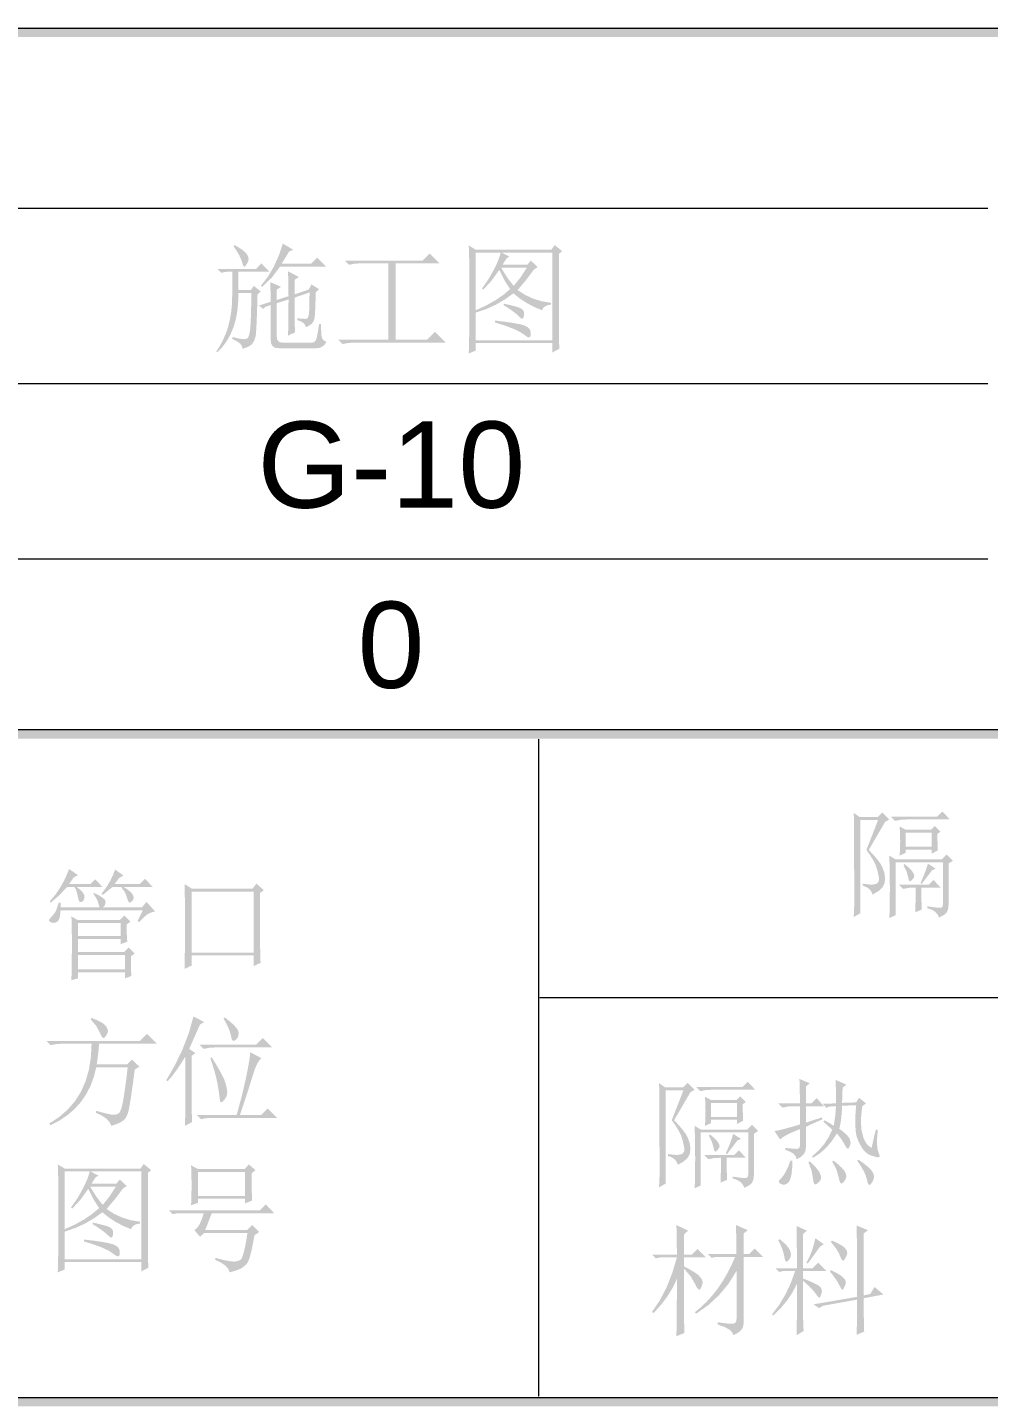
# Model space of a CAD drawing. Header units: millimetres. Extents: x 0 to 383, y 25 to 284.
# Drawn here: x 293.71 to 327.57, y 235.53 to 283.89 of the extents above; entities that cross this region are included whole.
import ezdxf

# ---------------------------------------------------------------- set-up
doc = ezdxf.new("R2010")
doc.units = ezdxf.units.MM

msp = doc.modelspace()

# ---------------------------------------------------------------- hatches: boundary and pattern name
h = msp.add_hatch(color=0)
h.dxf.hatch_style = 2
h.paths.add_polyline_path([(0, 283.548226), (383.109611, 283.548226), (383.109611, 283.886892), (0, 283.886892)])
h = msp.add_hatch(color=0)
h.dxf.hatch_style = 2
h.paths.add_polyline_path([(262.449028, 277.494559), (327.56475, 277.494559), (327.56475, 277.536892), (262.449028, 277.536892)])
h = msp.add_hatch(color=0)
h.paths.add_polyline_path([(302.707366, 276.268215), (303.071168, 276.053241), (302.92234, 275.987095), (302.837591, 275.842401), (302.765244, 275.722512), (302.705299, 275.627428), (302.657757, 275.557148), (303.699554, 275.557148), (303.914528, 275.772122), (304.22872, 275.457929), (302.608148, 275.457929), (302.31876, 275.073456), (301.979762, 274.746861), (301.930153, 274.779934), (302.170965, 275.089993), (302.380771, 275.441392), (302.559572, 275.834133)])
h.paths.add_polyline_path([(302.492392, 274.28384), (302.905804, 274.416132), (302.90167, 274.817141), (302.889267, 275.292564), (303.269606, 275.094127), (303.120778, 274.994908), (303.120778, 274.482278), (303.616872, 274.647642), (303.71609, 274.829543), (303.980674, 274.664179), (303.864918, 274.548424), (303.860537, 274.360332), (303.855703, 274.192976), (303.850481, 274.046419), (303.844937, 273.920727), (303.839134, 273.815964), (303.833137, 273.732194), (303.827012, 273.669483), (303.820821, 273.627894), (303.783614, 273.519718), (303.721602, 273.440481), (303.634097, 273.378469), (303.517653, 273.324726), (303.492848, 273.40224), (303.43497, 273.46942), (303.34402, 273.526264), (303.219997, 273.572773), (303.219997, 273.638918), (303.339886, 273.625483), (303.43497, 273.618248), (303.50525, 273.617214), (303.550726, 273.622382), (303.580698, 273.64512), (303.604469, 273.696796), (303.622039, 273.777411), (303.633408, 273.886965), (303.634442, 274.021324), (303.637542, 274.176353), (303.64271, 274.352053), (303.649944, 274.548424), (303.120778, 274.366523), (303.120778, 273.655455), (303.124912, 273.411542), (303.137314, 273.142825), (302.889267, 273.027069), (302.896502, 273.286485), (302.90167, 273.585175), (302.90477, 273.923139), (302.905804, 274.300377), (302.492392, 274.168085), (302.492392, 272.993997), (302.504795, 272.899945), (302.542002, 272.832766), (302.604013, 272.792458), (302.69083, 272.779023), (303.732627, 272.779023), (303.792658, 272.790478), (303.840803, 272.825187), (303.877579, 272.883667), (303.903503, 272.966436), (303.944156, 273.180721), (303.980674, 273.440481), (304.046819, 273.440481), (304.063356, 273.043606), (304.080926, 272.954722), (304.117099, 272.88651), (304.171876, 272.838967), (304.245257, 272.812095), (304.179111, 272.71081), (304.096429, 272.638463), (303.99721, 272.595054), (303.881455, 272.580585), (302.591611, 272.580585), (302.447951, 272.594021), (302.347698, 272.650865), (302.290854, 272.751117), (302.277418, 272.894778), (302.277418, 274.101939), (302.078981, 274.035793), (302.012835, 273.969648), (301.864007, 274.085403), (302.277418, 274.217694), (302.273284, 274.548424), (302.260882, 274.912226), (302.64122, 274.746861), (302.492392, 274.647642)])
h.paths.add_polyline_path([(300.392262, 272.431757), (300.359189, 272.46483), (300.490964, 272.668952), (300.605169, 272.884442), (300.701804, 273.111302), (300.780869, 273.34953), (300.842364, 273.599128), (300.886289, 273.860094), (300.912644, 274.132428), (300.921429, 274.416132), (300.921429, 275.276028), (300.722991, 275.276028), (300.54109, 275.242955), (300.408799, 275.375247), (301.764788, 275.375247), (301.946689, 275.573684), (302.244345, 275.276028), (301.136403, 275.276028), (301.136403, 274.631106), (301.582887, 274.631106), (301.682106, 274.779934), (301.930153, 274.581497), (301.814398, 274.482278), (301.806129, 274.177128), (301.797861, 273.906602), (301.789593, 273.670699), (301.781325, 273.46942), (301.773056, 273.302763), (301.764788, 273.17073), (301.75652, 273.07332), (301.748252, 273.010533), (301.699331, 272.849303), (301.621472, 272.729413), (301.566609, 272.681871), (301.492626, 272.638463), (301.399005, 272.599189), (301.285231, 272.564049), (301.268694, 272.653966), (301.202549, 272.741816), (301.086793, 272.827598), (300.921429, 272.911314), (300.937965, 272.97746), (301.153628, 272.924406), (301.30728, 272.90029), (301.410632, 272.907869), (301.472644, 272.944387), (301.493229, 272.979613), (301.513296, 273.036027), (301.53233, 273.114144), (301.549814, 273.214483), (301.557824, 273.283977), (301.565317, 273.380795), (301.572293, 273.504872), (301.578753, 273.656144), (301.584696, 273.834546), (301.590122, 274.040014), (301.595031, 274.272482), (301.599424, 274.531887), (301.136403, 274.531887), (301.13201, 274.198833), (301.102296, 273.885932), (301.047261, 273.593185), (300.966904, 273.320592), (300.861226, 273.068152), (300.730226, 272.835867), (300.573905, 272.623735)])
h.paths.add_polyline_path([(301.004111, 276.218606), (301.153973, 276.131876), (301.272829, 276.05393), (301.360678, 275.985287), (301.417523, 275.926462), (301.479534, 275.826554), (301.500205, 275.739049), (301.483668, 275.640519), (301.434059, 275.546123), (301.380316, 275.479288), (301.351377, 275.457929), (301.327606, 275.468264), (301.305901, 275.49927), (301.286264, 275.550946), (301.268694, 275.623293), (301.225286, 275.744216), (301.161207, 275.875474), (301.076458, 276.017068), (300.971038, 276.168997)])
h = msp.add_hatch(color=0)
h.paths.add_polyline_path([(312.430804, 275.904413), (312.430804, 273.159361), (312.434938, 272.845168), (312.44734, 272.564049), (312.199293, 272.431757), (312.199293, 272.762486), (309.503851, 272.762486), (309.503851, 272.497903), (309.255804, 272.398684), (309.27234, 273.076679), (309.27234, 275.573684), (309.268206, 275.87134), (309.255804, 276.202069), (309.503851, 276.053241), (312.16622, 276.053241), (312.281976, 276.218606), (312.546559, 276.003632)])
h.paths.add_polyline_path([(309.503851, 275.954023), (309.503851, 273.920038), (309.870753, 274.09057), (310.194248, 274.271438), (310.474334, 274.462641), (310.711012, 274.664179), (310.508441, 274.982506), (310.330674, 275.342174), (310.057822, 274.961835), (309.768434, 274.647642), (309.718825, 274.680715), (309.962737, 275.032804), (310.165309, 275.397295), (310.246958, 275.571875), (310.310003, 275.723201), (310.354445, 275.850756), (310.380283, 275.954023)])
h.paths.add_polyline_path([(309.503851, 272.861705), (312.199293, 272.861705), (312.199293, 275.954023), (310.413356, 275.954023), (310.694476, 275.805194), (310.595257, 275.755585), (310.508441, 275.623293), (310.446429, 275.524075), (311.322861, 275.524075), (311.438616, 275.672903), (311.686663, 275.441392), (311.554372, 275.35871), (311.269118, 274.978372), (310.975595, 274.631106), (311.241212, 274.460574), (311.525433, 274.329316), (311.828257, 274.237331), (312.149684, 274.184622), (312.149684, 274.118476), (312.037029, 274.099872), (311.947112, 274.060598), (311.879933, 274.000653), (311.835491, 273.920038), (311.555405, 274.03786), (311.293922, 274.176353), (311.051043, 274.335517), (310.826767, 274.515351), (310.527044, 274.299343), (310.20665, 274.114342), (309.865586, 273.960346), (309.503851, 273.837356)])
h.paths.add_polyline_path([(310.396819, 275.424856), (310.511541, 275.229519), (310.624196, 275.05692), (310.734783, 274.907058), (310.843304, 274.779934), (311.074814, 275.073456), (311.306325, 275.424856)])
h.paths.add_polyline_path([(310.496038, 274.151549), (310.680006, 274.111241), (310.835036, 274.073), (310.961126, 274.036827), (311.058278, 274.00272), (311.129591, 273.963533), (311.178167, 273.912459), (311.204005, 273.850017), (311.207106, 273.776722), (311.196771, 273.708423), (311.182301, 273.660278), (311.163698, 273.63177), (311.14096, 273.622382), (311.087217, 273.643053), (311.025205, 273.705064), (310.929087, 273.791881), (310.806097, 273.886965), (310.656235, 273.990318), (310.479502, 274.101939)])
h.paths.add_polyline_path([(310.181845, 273.556236), (310.529197, 273.514981), (310.81092, 273.474243), (311.02753, 273.434538), (311.179545, 273.396384), (311.285912, 273.352889), (311.364891, 273.296476), (311.415965, 273.226627), (311.438616, 273.142825), (311.440683, 273.063243), (311.430348, 273.006399), (311.40761, 272.972292), (311.37247, 272.960924), (311.306325, 272.985728), (311.207106, 273.060142), (311.05001, 273.161428), (310.826767, 273.266848), (310.537379, 273.376402), (310.181845, 273.49009)])
h = msp.add_hatch(color=0)
h.dxf.hatch_style = 2
h.paths.add_polyline_path([(304.890179, 275.672903), (307.635231, 275.672903), (307.883278, 275.92095), (308.230543, 275.573684), (306.676116, 275.573684), (306.676116, 272.878241), (307.784059, 272.878241), (308.065179, 273.159361), (308.445517, 272.779023), (305.204372, 272.779023), (304.997666, 272.76662), (304.807497, 272.729413), (304.658668, 272.878241), (306.428069, 272.878241), (306.428069, 275.573684), (305.435882, 275.573684), (305.229176, 275.561282), (305.039007, 275.524075)])
h = msp.add_hatch(color=0)
h.dxf.hatch_style = 2
h.paths.add_polyline_path([(262.449028, 271.313892), (327.56475, 271.313892), (327.56475, 271.356226), (262.449028, 271.356226)])
h = msp.add_hatch(color=0)
h.dxf.hatch_style = 2
h.paths.add_polyline_path([(262.449028, 265.133226), (327.56475, 265.133226), (327.56475, 265.175559), (262.449028, 265.175559)])
h = msp.add_hatch(color=0)
h.dxf.hatch_style = 2
h.paths.add_polyline_path([(0.338667, 258.825559), (383.109611, 258.825559), (383.109611, 259.164226), (0.338667, 259.164226)])
h = msp.add_hatch(color=0)
h.dxf.hatch_style = 2
h.paths.add_polyline_path([(311.693278, 235.626892), (311.735611, 235.626892), (311.735611, 258.825559), (311.693278, 258.825559)])
h = msp.add_hatch(color=0)
h.paths.add_polyline_path([(324.569887, 254.354101), (324.60296, 254.40371), (324.701145, 254.325162), (324.780727, 254.254882), (324.841705, 254.19287), (324.88408, 254.139127), (324.933689, 254.05231), (324.950226, 253.990299), (324.933689, 253.924153), (324.88408, 253.858007), (324.830336, 253.808398), (324.801398, 253.791861), (324.760056, 253.829068), (324.735252, 253.940689), (324.677374, 254.143261)])
h.paths.add_polyline_path([(325.429783, 254.420247), (325.710903, 254.238345), (325.578611, 254.188736), (325.388442, 253.936555), (325.214809, 253.709179), (325.1652, 253.725715), (325.240303, 253.895903), (325.303003, 254.04542), (325.364326, 254.210096)])
h.paths.add_polyline_path([(324.123403, 256.073892), (325.760512, 256.073892), (325.942413, 256.255793), (326.206997, 255.974674), (324.669106, 255.974674), (324.4624, 255.962271), (324.272231, 255.925064)])
h.paths.add_polyline_path([(324.983299, 252.700455), (324.995701, 253.109732), (324.999835, 253.576887), (324.950226, 253.576887), (324.74352, 253.564485), (324.553351, 253.527278), (324.404523, 253.676106), (325.462856, 253.676106), (325.62822, 253.84147), (325.876267, 253.576887), (325.198273, 253.576887), (325.199306, 253.348477), (325.202407, 253.142805), (325.207574, 252.959871), (325.214809, 252.799674)])
h.paths.add_polyline_path([(324.652569, 255.511653), (324.652569, 255.015559), (325.562075, 255.015559), (325.562075, 255.511653)])
h.paths.add_polyline_path([(324.437595, 254.701366), (324.454132, 255.219509), (324.437595, 255.726627), (324.652569, 255.610872), (325.545538, 255.610872), (325.67783, 255.743163), (325.876267, 255.544726), (325.760512, 255.462043), (325.777049, 254.883267), (325.562075, 254.767512), (325.562075, 254.91634), (324.652569, 254.91634), (324.652569, 254.800585)])
h.paths.add_polyline_path([(325.413247, 252.915429), (325.550792, 252.893639), (325.666117, 252.877533), (325.759737, 252.866595), (325.83217, 252.860307), (325.886861, 252.864528), (325.926566, 252.885801), (325.950768, 252.924644), (325.95895, 252.981575), (325.95895, 254.469856), (324.288767, 254.469856), (324.288767, 252.601236), (324.073793, 252.502017), (324.086196, 253.018782), (324.09033, 253.576887), (324.073793, 254.701366), (324.288767, 254.569075), (325.925877, 254.569075), (326.091241, 254.734439), (326.306215, 254.519465), (326.157387, 254.420247), (326.157387, 252.965038), (326.140851, 252.807253), (326.091241, 252.694943), (325.992023, 252.604681), (325.826658, 252.518554), (325.769814, 252.632242), (325.681964, 252.72526), (325.563108, 252.797607), (325.413247, 252.849283)])
h.paths.add_polyline_path([(322.833559, 252.898892), (322.833494, 253.270317), (322.833301, 253.619779), (322.832978, 253.947278), (322.832525, 254.252815), (322.831944, 254.536389), (322.831234, 254.798001), (322.830394, 255.037651), (322.829425, 255.255338), (322.828327, 255.451062), (322.827099, 255.624824), (322.825743, 255.776624), (322.824257, 255.906461), (322.822642, 256.014335), (322.820898, 256.100247), (322.819025, 256.164197), (322.817023, 256.206184), (323.031997, 256.057356), (323.660382, 256.057356), (323.825747, 256.22272), (324.073793, 255.974674), (323.924965, 255.891991), (323.346189, 254.899804), (323.518789, 254.719022), (323.656248, 254.557361), (323.758567, 254.415337), (323.825747, 254.293467), (323.900161, 254.081938), (323.924965, 253.89108), (323.900161, 253.721581), (323.825747, 253.576887), (323.689321, 253.44873), (323.478481, 253.32884), (323.438173, 253.435294), (323.36686, 253.523144), (323.26454, 253.59239), (323.131215, 253.643033), (323.131215, 253.709179), (323.428872, 253.676106), (323.557029, 253.688508), (323.643845, 253.725715), (323.693455, 253.783593), (323.709991, 253.858007), (323.705857, 253.904516), (323.693455, 253.977896), (323.672784, 254.078149), (323.643845, 254.205273), (323.59527, 254.354101), (323.515688, 254.519465), (323.4051, 254.701366), (323.263507, 254.899804), (323.676918, 255.958137), (323.048533, 255.958137), (323.048533, 252.667382), (322.817023, 252.53509)])
h = msp.add_hatch(color=0)
h.paths.add_polyline_path([(297.589002, 252.393538), (297.770903, 252.773877), (294.877023, 252.773877), (294.866687, 252.65304), (294.852218, 252.555458), (294.833614, 252.481647), (294.810877, 252.432123), (294.757822, 252.373557), (294.700634, 252.343929), (294.612439, 252.327392), (294.51322, 252.360465), (294.476013, 252.393538), (294.463611, 252.426611), (294.496684, 252.47622), (294.542159, 252.534098), (294.612439, 252.608512), (294.674451, 252.68706), (294.728194, 252.790413), (294.810877, 253.03846), (294.877023, 253.03846), (294.877023, 252.873095), (296.249549, 252.873095), (296.183403, 253.104606), (296.121391, 253.224495), (296.034575, 253.352653), (296.051111, 253.385726), (296.231979, 253.297876), (296.36117, 253.216227), (296.438684, 253.140779), (296.464523, 253.071533), (296.439718, 252.955778), (296.365304, 252.873095), (297.73783, 252.873095), (297.903194, 253.071533), (298.200851, 252.740804), (298.043754, 252.687749), (297.936267, 252.630561), (297.886658, 252.592234), (297.820512, 252.534787), (297.73783, 252.457703), (297.638611, 252.360465)])
h.paths.add_polyline_path([(297.357491, 251.153304), (297.357491, 250.778477), (297.361625, 250.606223), (297.374028, 250.458773), (297.142517, 250.37609), (297.142517, 250.591064), (295.488872, 250.591064), (295.488872, 250.37609), (295.257361, 250.309944), (295.264596, 250.6014), (295.269763, 250.913525), (295.272864, 251.246321), (295.273898, 251.599788), (295.272864, 251.932584), (295.269763, 252.203369), (295.264596, 252.412142), (295.257361, 252.558903), (295.488872, 252.426611), (296.960616, 252.426611), (297.125981, 252.591976), (297.340955, 252.377002), (297.208663, 252.277783), (297.208663, 251.947054), (297.2252, 251.665934), (296.993689, 251.583252), (296.993689, 251.765153), (295.488872, 251.765153), (295.488872, 251.302132), (297.109444, 251.302132), (297.274809, 251.467497), (297.489783, 251.252523)])
h.paths.add_polyline_path([(295.488872, 252.327392), (295.488872, 251.864372), (296.993689, 251.864372), (296.993689, 252.327392)])
h.paths.add_polyline_path([(295.488872, 251.202913), (295.488872, 250.690283), (297.142517, 250.690283), (297.142517, 251.202913)])
h.paths.add_polyline_path([(295.174679, 254.229085), (295.488872, 254.014111), (295.340043, 253.931429), (295.174679, 253.699918), (295.935356, 253.699918), (296.10072, 253.865283), (296.348767, 253.6007), (295.439262, 253.6007), (295.58809, 253.48081), (295.670773, 253.385726), (295.70798, 253.307178), (295.720382, 253.236898), (295.692821, 253.137679), (295.659059, 253.092893), (295.604627, 253.060509), (295.547438, 253.068088), (295.51092, 253.137679), (295.485426, 253.2493), (295.455799, 253.385726), (295.414457, 253.513883), (295.35658, 253.6007), (295.108533, 253.6007), (294.856352, 253.327848), (294.529757, 253.03846), (294.496684, 253.088069), (294.712347, 253.348519), (294.899071, 253.633773), (295.055479, 253.931429)])
h.paths.add_polyline_path([(296.795252, 254.212549), (297.092908, 253.997575), (296.94408, 253.914892), (296.778715, 253.699918), (297.671684, 253.699918), (297.853585, 253.881819), (298.118168, 253.6007), (297.092908, 253.6007), (297.274809, 253.476676), (297.390564, 253.369189), (297.444997, 253.274105), (297.445686, 253.187288), (297.408479, 253.112874), (297.346467, 253.054997), (297.311241, 253.044661), (297.279632, 253.063265), (297.251124, 253.110807), (297.2252, 253.187288), (297.17559, 253.331982), (297.125981, 253.435335), (297.010226, 253.6007), (296.712569, 253.6007), (296.365304, 253.31958), (296.315694, 253.352653), (296.502419, 253.604834), (296.635399, 253.83221), (296.729795, 254.034782)])
h = msp.add_hatch(color=0)
h.paths.add_polyline_path([(301.905017, 251.765153), (301.906051, 251.514005), (301.909151, 251.28973), (301.914319, 251.092326), (301.921554, 250.921793), (301.673507, 250.806038), (301.673507, 251.186377), (299.490694, 251.186377), (299.490694, 250.822575), (299.242648, 250.706819), (299.249882, 251.015845), (299.25505, 251.38068), (299.25815, 251.801326), (299.259184, 252.277783), (299.25815, 252.744938), (299.25505, 253.137679), (299.249882, 253.456006), (299.242648, 253.699918), (299.507231, 253.534554), (301.640434, 253.534554), (301.772726, 253.716455), (302.037309, 253.484944), (301.905017, 253.385726)])
h.paths.add_polyline_path([(299.490694, 253.435335), (299.490694, 251.285595), (301.673507, 251.285595), (301.673507, 253.435335)])
h = msp.add_hatch(color=0)
h.dxf.hatch_style = 2
h.paths.add_polyline_path([(311.735611, 249.681559), (343.824278, 249.681559), (343.824278, 249.723892), (311.735611, 249.723892)])
h = msp.add_hatch(color=0)
h.paths.add_polyline_path([(299.259184, 245.178351), (299.26306, 245.325112), (299.266419, 245.517348), (299.269261, 245.75506), (299.271586, 246.038247), (299.273395, 246.366909), (299.274687, 246.741046), (299.275462, 247.160659), (299.27572, 247.625747), (299.106222, 247.353928), (298.944991, 247.11725), (298.792029, 246.915712), (298.647335, 246.749314), (298.597726, 246.782387), (298.896071, 247.299151), (299.165477, 247.857257), (299.392165, 248.440167), (299.55684, 249.031345), (299.937179, 248.832908), (299.788351, 248.750226), (299.665361, 248.47324), (299.560974, 248.237595), (299.475192, 248.043292), (299.408012, 247.89033), (299.622986, 247.741502), (299.490694, 247.642283), (299.490953, 247.171769), (299.491728, 246.752415), (299.49302, 246.38422), (299.494829, 246.067185), (299.497154, 245.80131), (299.499996, 245.586595), (299.503355, 245.423039), (299.507231, 245.310642)])
h.paths.add_polyline_path([(300.615174, 248.9652), (300.664783, 248.998273), (300.874675, 248.828774), (301.02514, 248.68408), (301.116693, 248.564191), (301.149852, 248.469106), (301.136761, 248.328546), (301.078194, 248.237595), (301.012049, 248.187986), (300.978976, 248.17145), (300.941769, 248.182818), (300.91283, 248.216925), (300.892159, 248.273769), (300.879757, 248.353351), (300.844617, 248.484609), (300.788806, 248.630336), (300.712325, 248.790533)])
h.paths.add_polyline_path([(299.771814, 248.039158), (301.772726, 248.039158), (302.004236, 248.270668), (302.334965, 247.939939), (300.300981, 247.939939), (300.106678, 247.927537), (299.920642, 247.89033)])
h.paths.add_polyline_path([(300.152153, 247.559601), (300.201762, 247.592674), (300.386764, 247.288902), (300.528357, 247.039391), (300.626542, 246.844657), (300.681319, 246.705217), (300.730929, 246.510225), (300.747465, 246.368976), (300.72335, 246.220148), (300.653759, 246.104392), (300.578656, 246.029978), (300.532491, 246.005174), (300.495284, 246.034112), (300.482882, 246.120929), (300.471513, 246.230483), (300.453943, 246.360707), (300.430172, 246.511603), (300.4002, 246.683168), (300.359892, 246.874371), (300.305115, 247.084178), (300.235869, 247.312587)])
h.paths.add_polyline_path([(301.557752, 247.774575), (301.954627, 247.559601), (301.880213, 247.492421), (301.805799, 247.373566), (301.731385, 247.203033), (301.65697, 246.980825), (301.572221, 246.705906), (301.466801, 246.377244), (301.340711, 245.994838), (301.19395, 245.558689), (301.93809, 245.558689), (302.169601, 245.7902), (302.50033, 245.45947), (300.218299, 245.45947), (300.011593, 245.447068), (299.821424, 245.409861), (299.672595, 245.558689), (301.078194, 245.558689), (301.260095, 246.224971), (301.408924, 246.870582), (301.467835, 247.166085), (301.512276, 247.415596), (301.542249, 247.618598)])
h = msp.add_hatch(color=0)
h.paths.add_polyline_path([(294.380929, 248.17145), (297.671684, 248.17145), (297.919731, 248.419497), (298.266997, 248.072231), (296.233012, 248.072231), (296.204073, 247.733234), (296.15033, 247.344627), (297.2252, 247.344627), (297.390564, 247.509991), (297.655148, 247.261944), (297.489783, 247.162726), (297.449992, 246.860677), (297.413302, 246.591184), (297.379712, 246.354248), (297.349223, 246.149868), (297.321835, 245.978043), (297.297547, 245.838775), (297.276359, 245.732064), (297.258273, 245.657908), (297.220118, 245.551368), (297.172145, 245.462916), (297.11487, 245.392033), (297.048811, 245.338203), (296.882757, 245.252076), (296.66296, 245.178351), (296.604049, 245.306508), (296.493461, 245.426398), (296.331197, 245.538019), (296.117257, 245.641372), (296.133793, 245.707517), (296.337485, 245.649554), (296.502419, 245.60761), (296.629112, 245.581168), (296.718082, 245.569714), (296.842105, 245.578671), (296.933056, 245.624835), (296.970176, 245.675564), (297.006781, 245.76195), (297.042351, 245.884509), (297.076372, 246.043759), (297.111512, 246.252445), (297.150786, 246.522627), (297.194194, 246.853787), (297.241736, 247.245408), (296.133793, 247.245408), (296.046977, 246.898659), (295.927088, 246.577748), (295.774125, 246.282676), (295.58809, 246.013442), (295.368982, 245.770046), (295.116801, 245.552488), (294.831547, 245.360769), (294.51322, 245.194887), (294.480148, 245.261033), (294.828963, 245.489443), (295.131271, 245.752993), (295.387069, 246.051682), (295.596359, 246.385512), (295.759139, 246.754482), (295.875411, 247.158592), (295.945174, 247.597841), (295.968429, 248.072231), (294.926632, 248.072231), (294.719926, 248.059829), (294.529757, 248.022622)])
h.paths.add_polyline_path([(295.968429, 248.981736), (296.160751, 248.902154), (296.308115, 248.828774), (296.411037, 248.761595), (296.470035, 248.700616), (296.527223, 248.597263), (296.547205, 248.518715), (296.530668, 248.44499), (296.481059, 248.358863), (296.427316, 248.292028), (296.398377, 248.270668), (296.365304, 248.282037), (296.332231, 248.316144), (296.299158, 248.372988), (296.266085, 248.452569), (296.133793, 248.696482), (295.935356, 248.932127)])
h = msp.add_hatch(color=0)
h.paths.add_polyline_path([(317.711887, 244.829101), (317.74496, 244.87871), (317.843145, 244.800162), (317.922727, 244.729882), (317.983705, 244.66787), (318.02608, 244.614127), (318.075689, 244.52731), (318.092226, 244.465299), (318.075689, 244.399153), (318.02608, 244.333007), (317.972336, 244.283398), (317.943398, 244.266861), (317.902056, 244.304068), (317.877252, 244.415689), (317.819374, 244.618261)])
h.paths.add_polyline_path([(318.571783, 244.895247), (318.852903, 244.713345), (318.720611, 244.663736), (318.530442, 244.411555), (318.356809, 244.184179), (318.3072, 244.200715), (318.382303, 244.370903), (318.445003, 244.52042), (318.506326, 244.685096)])
h.paths.add_polyline_path([(317.265403, 246.548892), (318.902512, 246.548892), (319.084413, 246.730793), (319.348997, 246.449674), (317.811106, 246.449674), (317.6044, 246.437271), (317.414231, 246.400064)])
h.paths.add_polyline_path([(318.125299, 243.175455), (318.137701, 243.584732), (318.141835, 244.051887), (318.092226, 244.051887), (317.88552, 244.039485), (317.695351, 244.002278), (317.546523, 244.151106), (318.604856, 244.151106), (318.77022, 244.31647), (319.018267, 244.051887), (318.340273, 244.051887), (318.341306, 243.823477), (318.344407, 243.617805), (318.349574, 243.434871), (318.356809, 243.274674)])
h.paths.add_polyline_path([(317.794569, 245.986653), (317.794569, 245.490559), (318.704075, 245.490559), (318.704075, 245.986653)])
h.paths.add_polyline_path([(317.579595, 245.176366), (317.596132, 245.694509), (317.579595, 246.201627), (317.794569, 246.085872), (318.687538, 246.085872), (318.81983, 246.218163), (319.018267, 246.019726), (318.902512, 245.937043), (318.919049, 245.358267), (318.704075, 245.242512), (318.704075, 245.39134), (317.794569, 245.39134), (317.794569, 245.275585)])
h.paths.add_polyline_path([(318.555247, 243.390429), (318.692792, 243.368639), (318.808117, 243.352533), (318.901737, 243.341595), (318.97417, 243.335307), (319.028861, 243.339528), (319.068566, 243.360801), (319.092768, 243.399644), (319.10095, 243.456575), (319.10095, 244.944856), (317.430767, 244.944856), (317.430767, 243.076236), (317.215793, 242.977017), (317.228196, 243.493782), (317.23233, 244.051887), (317.215793, 245.176366), (317.430767, 245.044075), (319.067877, 245.044075), (319.233241, 245.209439), (319.448215, 244.994465), (319.299387, 244.895247), (319.299387, 243.440038), (319.282851, 243.282253), (319.233241, 243.169943), (319.134023, 243.079681), (318.968658, 242.993554), (318.911814, 243.107242), (318.823964, 243.20026), (318.705108, 243.272607), (318.555247, 243.324283)])
h.paths.add_polyline_path([(315.975559, 243.373892), (315.975494, 243.745317), (315.975301, 244.094779), (315.974978, 244.422278), (315.974525, 244.727815), (315.973944, 245.011389), (315.973234, 245.273001), (315.972394, 245.512651), (315.971425, 245.730338), (315.970327, 245.926062), (315.969099, 246.099824), (315.967743, 246.251624), (315.966257, 246.381461), (315.964642, 246.489335), (315.962898, 246.575247), (315.961025, 246.639197), (315.959023, 246.681184), (316.173997, 246.532356), (316.802382, 246.532356), (316.967747, 246.69772), (317.215793, 246.449674), (317.066965, 246.366991), (316.488189, 245.374804), (316.660789, 245.194022), (316.798248, 245.032361), (316.900567, 244.890337), (316.967747, 244.768467), (317.042161, 244.556938), (317.066965, 244.36608), (317.042161, 244.196581), (316.967747, 244.051887), (316.831321, 243.92373), (316.620481, 243.80384), (316.580173, 243.910294), (316.50886, 243.998144), (316.40654, 244.06739), (316.273215, 244.118033), (316.273215, 244.184179), (316.570872, 244.151106), (316.699029, 244.163508), (316.785845, 244.200715), (316.835455, 244.258593), (316.851991, 244.333007), (316.847857, 244.379516), (316.835455, 244.452896), (316.814784, 244.553149), (316.785845, 244.680273), (316.73727, 244.829101), (316.657688, 244.994465), (316.5471, 245.176366), (316.405507, 245.374804), (316.818918, 246.433137), (316.190533, 246.433137), (316.190533, 243.142382), (315.959023, 243.01009)])
h = msp.add_hatch(color=0)
h.paths.add_polyline_path([(321.730247, 245.95358), (322.193267, 245.970116), (322.192234, 246.238834), (322.189133, 246.46621), (322.183966, 246.652245), (322.176731, 246.796939), (322.557069, 246.631575), (322.424778, 246.515819), (322.417543, 246.315315), (322.412375, 246.160286), (322.409275, 246.050732), (322.408241, 245.986653), (322.904335, 246.003189), (323.003554, 246.168554), (323.251601, 245.970116), (323.119309, 245.870898), (323.082102, 245.556705), (323.0697, 245.308658), (323.091059, 245.031672), (323.157894, 244.762955), (323.210518, 244.640998), (323.277094, 244.539713), (323.357107, 244.459097), (323.450038, 244.399153), (323.490346, 244.59449), (323.528586, 244.767089), (323.56476, 244.916951), (323.598866, 245.044075), (323.665012, 245.044075), (323.640896, 244.755376), (323.637451, 244.52042), (323.661567, 244.329562), (323.714622, 244.167642), (323.730124, 244.124234), (323.727024, 244.093228), (323.70532, 244.074625), (323.665012, 244.068424), (323.637193, 244.072558), (323.587153, 244.08496), (323.515409, 244.105631), (323.422477, 244.134569), (323.322225, 244.181078), (323.228174, 244.254459), (323.140324, 244.354711), (323.058675, 244.481835), (322.989343, 244.618347), (322.938097, 244.747107), (322.904421, 244.868633), (322.887799, 244.983441), (322.875396, 245.181189), (322.871262, 245.325194), (322.87953, 245.60218), (322.904335, 245.90397), (322.408241, 245.887434), (322.395839, 245.644555), (322.375168, 245.428547), (322.34623, 245.239412), (322.309023, 245.077148), (322.455784, 244.961478), (322.565338, 244.862863), (322.637685, 244.781817), (322.672825, 244.718858), (322.697629, 244.631352), (322.705898, 244.581054), (322.697629, 244.523176), (322.672825, 244.448762), (322.639752, 244.38675), (322.606679, 244.36608), (322.565338, 244.399153), (322.50746, 244.498372), (322.387571, 244.700943), (322.22634, 244.911783), (322.043406, 244.634797), (321.841868, 244.399153), (321.621726, 244.204849), (321.382981, 244.051887), (321.349908, 244.101497), (321.580385, 244.309236), (321.775722, 244.535579), (321.935919, 244.780525), (322.060976, 245.044075), (321.746783, 245.325194), (321.779856, 245.374804), (321.978293, 245.267317), (322.110585, 245.176366), (322.164329, 245.515364), (322.193267, 245.870898), (321.928684, 245.854361), (321.862538, 245.804752)])
h.paths.add_polyline_path([(322.937408, 243.952668), (322.987017, 243.985741), (323.16487, 243.855517), (323.301899, 243.745963), (323.39862, 243.657079), (323.45555, 243.588866), (323.512739, 243.481379), (323.53272, 243.390429), (323.516184, 243.282253), (323.466575, 243.186479), (323.408697, 243.116888), (323.367356, 243.092773), (323.343585, 243.104141), (323.321881, 243.138248), (323.302244, 243.195092), (323.284674, 243.274674), (323.244366, 243.416267), (323.173053, 243.576464), (323.070733, 243.755264)])
h.paths.add_polyline_path([(320.91996, 245.970116), (320.918927, 246.265706), (320.915826, 246.507551), (320.910658, 246.695653), (320.903424, 246.830012), (321.267226, 246.681184), (321.134934, 246.565429), (321.134934, 245.970116), (321.333372, 245.970116), (321.515273, 246.152017), (321.763319, 245.870898), (321.134934, 245.870898), (321.134934, 245.292122), (321.244488, 245.328295), (321.374713, 245.37067), (321.525608, 245.419246), (321.697174, 245.474023), (321.71371, 245.407877), (321.53491, 245.329329), (321.378847, 245.259049), (321.245522, 245.197037), (321.134934, 245.143293), (321.134934, 244.448762), (321.120465, 244.303035), (321.06052, 244.180045), (320.9551, 244.079792), (320.804205, 244.002278), (320.773199, 244.103564), (320.696718, 244.192447), (320.574762, 244.268928), (320.40733, 244.333007), (320.40733, 244.399153), (320.543842, 244.384683), (320.656066, 244.374348), (320.744519, 244.368147), (320.809717, 244.36608), (320.857173, 244.373315), (320.89171, 244.395019), (320.912811, 244.431192), (320.91996, 244.481835), (320.91996, 245.060611), (320.65331, 244.951057), (320.448671, 244.853905), (320.306044, 244.769156), (320.225429, 244.696809), (320.026991, 244.994465), (320.175819, 245.021337), (320.374257, 245.068879), (320.622304, 245.137092), (320.91996, 245.225976), (320.91996, 245.870898), (320.704986, 245.870898), (320.49828, 245.858495), (320.308111, 245.821288), (320.159283, 245.970116)])
h.paths.add_polyline_path([(320.589231, 243.952668), (320.655377, 243.952668), (320.649176, 243.703588), (320.630572, 243.50205), (320.599566, 243.348054), (320.556158, 243.241601), (320.503534, 243.171321), (320.445226, 243.125845), (320.38175, 243.105175), (320.313623, 243.109309), (320.209581, 243.15065), (320.175819, 243.208528), (320.19649, 243.262271), (320.258502, 243.324283), (320.341184, 243.425569), (320.423866, 243.564062), (320.506549, 243.739762)])
h.paths.add_polyline_path([(321.283762, 243.919595), (321.424322, 243.779036), (321.531809, 243.655012), (321.606223, 243.547525), (321.647564, 243.456575), (321.663067, 243.378974), (321.659967, 243.311192), (321.638262, 243.252711), (321.597955, 243.203016), (321.515273, 243.133425), (321.465663, 243.109309), (321.435691, 243.121711), (321.41192, 243.158918), (321.39435, 243.22093), (321.382981, 243.307747), (321.333372, 243.597135), (321.217616, 243.903059)])
h.paths.add_polyline_path([(322.110585, 243.952668), (322.265614, 243.82253), (322.383437, 243.713579), (322.464052, 243.626332), (322.50746, 243.561306), (322.544667, 243.469666), (322.557069, 243.406965), (322.537088, 243.311881), (322.479899, 243.225064), (322.421333, 243.163053), (322.391705, 243.142382), (322.360699, 243.154784), (322.333827, 243.191991), (322.31109, 243.254003), (322.292486, 243.340819), (322.209804, 243.634342), (322.060976, 243.919595)])
h = msp.add_hatch(color=0)
h.paths.add_polyline_path([(297.952804, 243.519413), (297.952804, 240.774361), (297.956938, 240.460168), (297.96934, 240.179049), (297.721293, 240.046757), (297.721293, 240.377486), (295.025851, 240.377486), (295.025851, 240.112903), (294.777804, 240.013684), (294.79434, 240.691679), (294.79434, 243.188684), (294.790206, 243.48634), (294.777804, 243.817069), (295.025851, 243.668241), (297.68822, 243.668241), (297.803976, 243.833606), (298.068559, 243.618632)])
h.paths.add_polyline_path([(295.025851, 243.569023), (295.025851, 241.535038), (295.392753, 241.70557), (295.716248, 241.886438), (295.996334, 242.077641), (296.233012, 242.279179), (296.030441, 242.597506), (295.852674, 242.957174), (295.579822, 242.576835), (295.290434, 242.262642), (295.240825, 242.295715), (295.484737, 242.647804), (295.687309, 243.012295), (295.768958, 243.186875), (295.832003, 243.338201), (295.876445, 243.465756), (295.902283, 243.569023)])
h.paths.add_polyline_path([(295.025851, 240.476705), (297.721293, 240.476705), (297.721293, 243.569023), (295.935356, 243.569023), (296.216476, 243.420194), (296.117257, 243.370585), (296.030441, 243.238293), (295.968429, 243.139075), (296.844861, 243.139075), (296.960616, 243.287903), (297.208663, 243.056392), (297.076372, 242.97371), (296.791118, 242.593372), (296.497595, 242.246106), (296.763212, 242.075574), (297.047433, 241.944316), (297.350257, 241.852331), (297.671684, 241.799622), (297.671684, 241.733476), (297.559029, 241.714872), (297.469112, 241.675598), (297.401933, 241.615653), (297.357491, 241.535038), (297.077405, 241.65286), (296.815922, 241.791353), (296.573043, 241.950517), (296.348767, 242.130351), (296.049044, 241.914343), (295.72865, 241.729342), (295.387586, 241.575346), (295.025851, 241.452356)])
h.paths.add_polyline_path([(295.918819, 243.039856), (296.033541, 242.844519), (296.146196, 242.67192), (296.256783, 242.522058), (296.365304, 242.394934), (296.596814, 242.688456), (296.828325, 243.039856)])
h.paths.add_polyline_path([(296.018038, 241.766549), (296.202006, 241.726241), (296.357036, 241.688), (296.483126, 241.651827), (296.580278, 241.61772), (296.651591, 241.578533), (296.700167, 241.527459), (296.726005, 241.465017), (296.729106, 241.391722), (296.718771, 241.323423), (296.704301, 241.275278), (296.685698, 241.24677), (296.66296, 241.237382), (296.609217, 241.258053), (296.547205, 241.320064), (296.451087, 241.406881), (296.328097, 241.501965), (296.178235, 241.605318), (296.001502, 241.716939)])
h.paths.add_polyline_path([(295.703845, 241.171236), (296.051197, 241.129981), (296.33292, 241.089243), (296.54953, 241.049538), (296.701545, 241.011384), (296.807912, 240.967889), (296.886891, 240.911476), (296.937965, 240.841627), (296.960616, 240.757825), (296.962683, 240.678243), (296.952348, 240.621399), (296.92961, 240.587292), (296.89447, 240.575924), (296.828325, 240.600728), (296.729106, 240.675142), (296.57201, 240.776428), (296.348767, 240.881848), (296.059379, 240.991402), (295.703845, 241.10509)])
h = msp.add_hatch(color=0)
h.paths.add_polyline_path([(301.607361, 243.502877), (301.608395, 243.163879), (301.611495, 242.891028), (301.616663, 242.684322), (301.623898, 242.543762), (301.375851, 242.444543), (301.375851, 242.609908), (299.722205, 242.609908), (299.722205, 242.46108), (299.474158, 242.378398), (299.48656, 242.718084), (299.490694, 243.078441), (299.48656, 243.441554), (299.474158, 243.783997), (299.722205, 243.651705), (301.359314, 243.651705), (301.508142, 243.817069), (301.739653, 243.618632)])
h.paths.add_polyline_path([(299.722205, 243.552486), (299.722205, 242.709127), (301.375851, 242.709127), (301.375851, 243.552486)])
h.paths.add_polyline_path([(301.70658, 241.320064), (301.66989, 241.116459), (301.634233, 240.935592), (301.59961, 240.777462), (301.56602, 240.642069), (301.533464, 240.529415), (301.501941, 240.439498), (301.471452, 240.372318), (301.441997, 240.327877), (301.326241, 240.215567), (301.210486, 240.140464), (301.057524, 240.079141), (300.830148, 240.013684), (300.785706, 240.134607), (300.685454, 240.249329), (300.529391, 240.357849), (300.317517, 240.460168), (300.334054, 240.526314), (300.542827, 240.468437), (300.722661, 240.427095), (300.873556, 240.402291), (300.995512, 240.394023), (301.087152, 240.406425), (301.199462, 240.443632), (301.230715, 240.46947), (301.262421, 240.52218), (301.294514, 240.601762), (301.32693, 240.708215), (301.359605, 240.84154), (301.392473, 241.001737), (301.425471, 241.188806), (301.458533, 241.402747), (299.937179, 241.402747), (299.788351, 241.270455), (299.589913, 241.501965), (299.693955, 241.588782), (299.777326, 241.716939), (299.851051, 241.886438), (299.920642, 242.097278), (298.978064, 242.097278), (298.829236, 242.064205), (298.696944, 242.196497), (301.888481, 242.196497), (302.103455, 242.41147), (302.401111, 242.097278), (300.201762, 242.097278), (299.970252, 241.501965), (301.441997, 241.501965), (301.623898, 241.683866), (301.871944, 241.435819)])
h = msp.add_hatch(color=0)
h.paths.add_polyline_path([(318.02608, 238.258835), (318.200832, 238.230844), (318.345096, 238.212671), (318.459387, 238.2038), (318.544222, 238.203714), (318.606148, 238.216202), (318.65102, 238.245744), (318.678323, 238.292855), (318.687538, 238.358054), (318.687538, 240.061309), (318.406418, 239.613791), (318.075689, 239.213816), (317.695351, 238.861382), (317.265403, 238.556491), (317.215793, 238.606101), (317.433351, 238.784901), (317.63954, 238.982305), (317.83436, 239.198313), (318.017812, 239.432924), (318.189894, 239.686138), (318.350608, 239.957956), (318.499953, 240.248378), (318.637929, 240.557403), (317.959934, 240.557403), (317.811106, 240.52433), (317.678814, 240.656622), (318.687538, 240.656622), (318.671002, 241.681882), (319.084413, 241.499981), (318.935585, 241.384226), (318.935585, 240.656622), (319.134023, 240.656622), (319.33246, 240.855059), (319.630116, 240.557403), (318.935585, 240.557403), (318.935585, 238.192689), (318.912847, 238.074867), (318.844635, 237.969447), (318.730946, 237.876429), (318.571783, 237.795814), (318.537677, 237.900201), (318.435357, 237.998386), (318.264825, 238.09037), (318.02608, 238.176153)])
h.paths.add_polyline_path([(316.835455, 240.143991), (316.835713, 239.685363), (316.836488, 239.276861), (316.83778, 238.918485), (316.839589, 238.610235), (316.841914, 238.352111), (316.844757, 238.144113), (316.848116, 237.986242), (316.851991, 237.878497), (316.570872, 237.762741), (316.578106, 238.180287), (316.583274, 238.65571), (316.586374, 239.189011), (316.587408, 239.780189), (316.442714, 239.475298), (316.256679, 239.172474), (316.029303, 238.871718), (315.760585, 238.573028), (315.710976, 238.622637), (315.982794, 239.021579), (316.219472, 239.474265), (316.42101, 239.980694), (316.587408, 240.540866), (315.992095, 240.540866), (315.843267, 240.507793), (315.710976, 240.640085), (316.587408, 240.640085), (316.583274, 241.173386), (316.570872, 241.681882), (316.984283, 241.483444), (316.835455, 241.351153), (316.835455, 240.640085), (317.116575, 240.640085), (317.315012, 240.838523), (317.612668, 240.540866), (316.835455, 240.540866), (316.835455, 240.226674), (317.023643, 240.125388), (317.175141, 240.036504), (317.290466, 239.960023), (317.370134, 239.895944), (317.464529, 239.780189), (317.496913, 239.664434), (317.4852, 239.598977), (317.452816, 239.504582), (317.41492, 239.425344), (317.381158, 239.399851), (317.347052, 239.412253), (317.310878, 239.44946), (317.272637, 239.511472), (317.23233, 239.598288), (317.066965, 239.883542)])
h = msp.add_hatch(color=0)
h.paths.add_polyline_path([(321.035715, 238.358054), (321.039849, 238.172019), (321.052252, 237.944642), (320.804205, 237.795814), (320.81144, 238.200957), (320.816607, 238.639174), (320.819708, 239.110463), (320.820741, 239.614825), (320.65641, 239.302699), (320.461073, 239.011244), (320.234731, 238.740459), (319.977382, 238.490345), (319.944309, 238.539955), (320.193389, 238.870684), (320.411464, 239.234486), (320.598533, 239.631361), (320.754595, 240.061309), (320.341184, 240.061309), (320.192356, 240.028236), (320.060064, 240.160528), (320.820741, 240.160528), (320.804205, 241.648809), (321.168007, 241.483444), (321.035715, 241.367689), (321.035715, 240.160528), (321.366444, 240.160528), (321.564882, 240.358965), (321.862538, 240.061309), (321.035715, 240.061309), (321.035715, 239.796726), (321.244488, 239.712062), (321.407786, 239.640318), (321.525608, 239.58201), (321.597955, 239.537655), (321.672369, 239.454283), (321.697174, 239.350241), (321.688905, 239.300632), (321.664101, 239.21795), (321.635162, 239.143536), (321.614491, 239.118731), (321.560748, 239.14767), (321.498736, 239.234486), (321.420188, 239.338873), (321.316835, 239.453594), (321.188678, 239.578651), (321.035715, 239.714043)])
h.paths.add_polyline_path([(320.208892, 241.185788), (320.348505, 241.062884), (320.453494, 240.959101), (320.524377, 240.874954), (320.56167, 240.810962), (320.594054, 240.715188), (320.605767, 240.640085), (320.589231, 240.545689), (320.539622, 240.463696), (320.485878, 240.409264), (320.456939, 240.392038), (320.426967, 240.402373), (320.403196, 240.433379), (320.385626, 240.485056), (320.374257, 240.557403), (320.348419, 240.681426), (320.303977, 240.821986), (320.240932, 240.979082), (320.159283, 241.152715)])
h.paths.add_polyline_path([(322.044439, 241.136179), (322.202569, 241.064865), (322.329693, 240.999753), (322.425811, 240.940842), (322.490924, 240.888132), (322.565338, 240.793047), (322.590142, 240.706231), (322.574295, 240.628372), (322.529509, 240.529842), (322.47921, 240.450605), (322.441314, 240.425111), (322.391705, 240.462318), (322.342095, 240.573939), (322.290419, 240.692795), (322.218072, 240.817852), (322.125054, 240.94911), (322.011366, 241.086569)])
h.paths.add_polyline_path([(322.011366, 240.094382), (322.141677, 240.030303), (322.251834, 239.970359), (322.342354, 239.914548), (322.413753, 239.862872), (322.508149, 239.763653), (322.540533, 239.664434), (322.528131, 239.598977), (322.490924, 239.504582), (322.449582, 239.425344), (322.424778, 239.399851), (322.375168, 239.432924), (322.325559, 239.532142), (322.266648, 239.644797), (322.189133, 239.767787), (322.093015, 239.901112), (321.978293, 240.044773)])
h.paths.add_polyline_path([(322.937408, 239.151804), (322.936374, 239.854603), (322.933274, 240.507793), (322.928106, 241.111374), (322.920872, 241.665345), (323.317747, 241.499981), (323.168918, 241.384226), (323.168918, 239.201413), (323.400429, 239.251023), (323.549257, 239.499069), (323.86345, 239.234486), (323.168918, 239.102194), (323.169952, 238.737359), (323.173053, 238.420066), (323.17822, 238.150315), (323.185455, 237.928106), (322.920872, 237.812351), (322.933274, 238.44487), (322.937408, 239.052585), (321.730247, 238.837611), (321.597955, 238.754929), (321.399517, 238.88722)])
h.paths.add_polyline_path([(321.763319, 241.003887), (321.631028, 240.921205), (321.20108, 240.325892), (321.15147, 240.358965), (321.251723, 240.549135), (321.337506, 240.75584), (321.408819, 240.979082), (321.465663, 241.218861)])
h = msp.add_hatch(color=0)
h.dxf.hatch_style = 2
h.paths.add_polyline_path([(0.338667, 235.288226), (383.109611, 235.288226), (383.109611, 235.626896), (0.338667, 235.626896)])

# ---------------------------------------------------------------- linework, layer by layer
at = {"color": 0, "lineweight": 0}
for points in [[(0.021167, 283.865726), (383.088444, 283.865726)], [(262.470194, 277.515726), (327.547111, 277.515726)], [(262.470194, 271.335059), (327.547111, 271.335059)], [(262.470194, 265.154392), (327.547111, 265.154392)], [(0.359833, 259.143059), (383.088444, 259.143059)], [(311.714444, 258.804392), (311.714444, 235.648059)], [(311.756778, 249.702726), (343.803111, 249.702726)], [(0.359833, 235.605726), (383.088444, 235.605726)]]:
    msp.add_lwpolyline(points, dxfattribs=at)

# ---------------------------------------------------------------- texts
at = {"color": 0, "char_height": 3.039533, "attachment_point": 1}
for s, insert in [('{\\fArial|b0|i0|c0;G-10}', (301.808444, 270.000148)), ('{\\fArial|b0|i0|c0;0}', (305.336222, 263.650148)), ('{\\fArial|b0|i0|c0;  }', (326.502889, 255.889037))]:
    msp.add_mtext(s, dxfattribs=dict(at, insert=insert))

doc.saveas('drawing.dxf')
